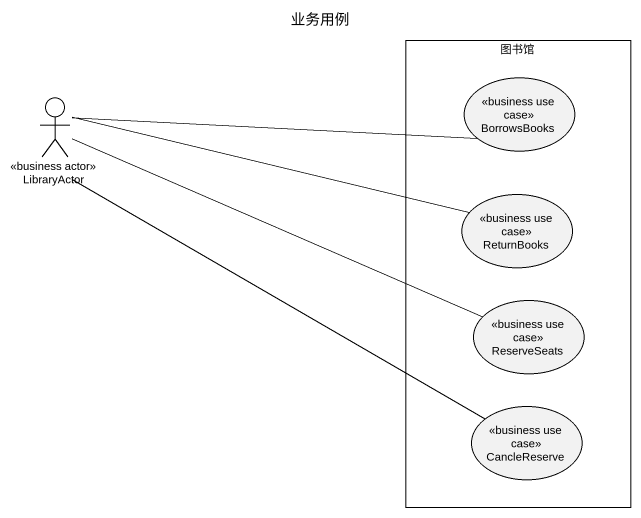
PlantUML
@startuml
title 业务用例
rectangle 图书馆 {
  usecase BorrowsBooks <<business use case>>
  usecase ReturnBooks <<business use case>>
  usecase ReserveSeats <<business use case>>
  usecase CancleReserve <<business use case>>
}
actor LibraryActor <<business actor>>
LibraryActor -right- BorrowsBooks
LibraryActor -right- ReturnBooks
LibraryActor -right- ReserveSeats
LibraryActor -right- CancleReserve
@enduml
